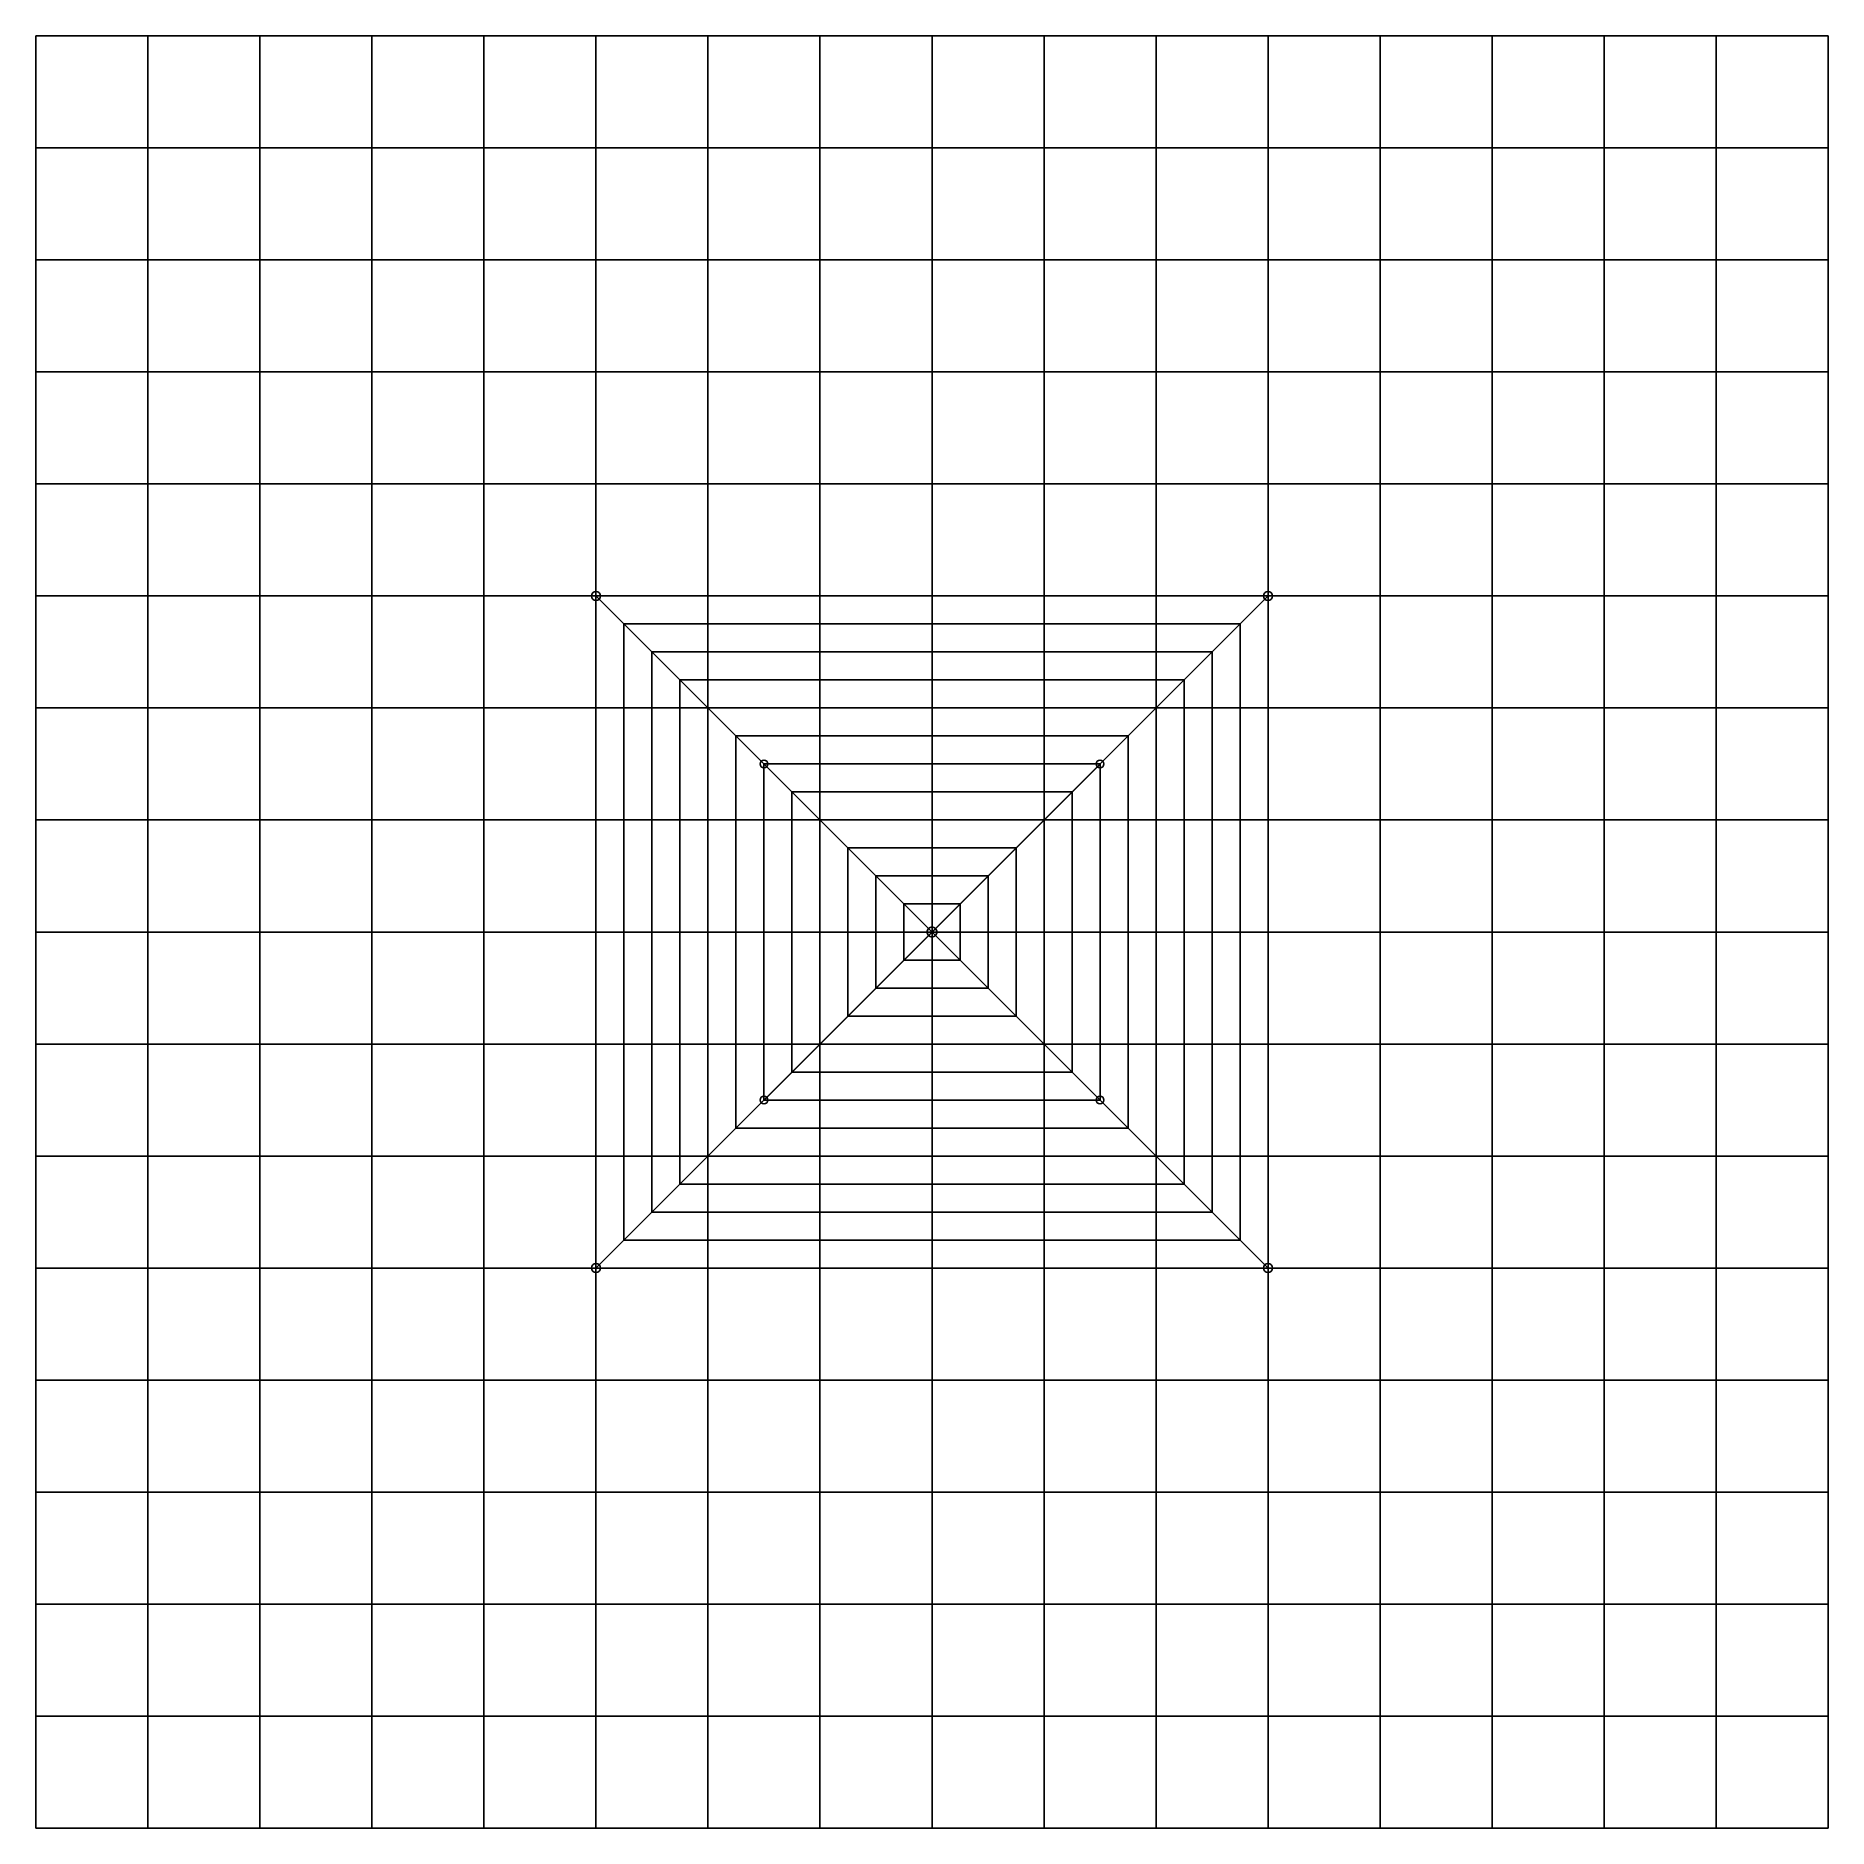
# Model space of a CAD drawing. Header units: metres. Extents: x -160000 to 160000, y -160000 to 160000.
import ezdxf

# ---------------------------------------------------------------- set-up
doc = ezdxf.new("R2010")
doc.units = ezdxf.units.M
for name, color, linetype in [('BEAMS', 7, 'Continuous'), ('BRACING', 7, 'Continuous'), ('COLUMNS', 7, 'Continuous'), ('GRIDS', 7, 'Continuous'), ('MARKERS', 7, 'Continuous')]:
    doc.layers.add(name, color=color, linetype=linetype)

msp = doc.modelspace()

# ---------------------------------------------------------------- linework, layer by layer
at = {"layer": 'BEAMS'}
for p, q in [((60000, 60000), (-60000, 60000)), ((-60000, 60000), (-60000, -60000)), ((60000, -60000), (60000, 60000)), ((55000, 55000, 6000), (-55000, 55000, 6000)), ((-55000, 55000, 6000), (-55000, -55000, 6000)), ((55000, -55000, 6000), (55000, 55000, 6000)), ((50000, 50000, 12000), (-50000, 50000, 12000)), ((-50000, 50000, 12000), (-50000, -50000, 12000)), ((50000, -50000, 12000), (50000, 50000, 12000)), ((45000, 45000, 18000), (-45000, 45000, 18000)), ((-45000, 45000, 18000), (-45000, -45000, 18000)), ((45000, -45000, 18000), (45000, 45000, 18000)), ((40000, 40000, 24000), (-40000, 40000, 24000)), ((-40000, 40000, 24000), (-40000, -40000, 24000)), ((40000, -40000, 24000), (40000, 40000, 24000)), ((35000, 35000, 30000), (-35000, 35000, 30000)), ((-35000, 35000, 30000), (-35000, -35000, 30000)), ((35000, -35000, 30000), (35000, 35000, 30000)), ((30000, 30000, 36000), (-30000, 30000, 36000)), ((-30000, 30000, 36000), (-30000, -30000, 36000)), ((30000, -30000, 36000), (30000, 30000, 36000)), ((25000, 25000, 42000), (-25000, 25000, 42000)), ((-25000, 25000, 42000), (-25000, -25000, 42000)), ((25000, -25000, 42000), (25000, 25000, 42000)), ((20000, 20000, 48000), (-20000, 20000, 48000)), ((-20000, 20000, 48000), (-20000, -20000, 48000)), ((20000, -20000, 48000), (20000, 20000, 48000)), ((15000, 15000, 54000), (-15000, 15000, 54000)), ((-15000, 15000, 54000), (-15000, -15000, 54000)), ((15000, -15000, 54000), (15000, 15000, 54000)), ((10000, 10000, 60000), (-10000, 10000, 60000)), ((-10000, 10000, 60000), (-10000, -10000, 60000)), ((10000, -10000, 60000), (10000, 10000, 60000)), ((5000, 5000, 66000), (-5000, 5000, 66000)), ((-5000, 5000, 66000), (-5000, -5000, 66000)), ((5000, -5000, 66000), (5000, 5000, 66000)), ((0, 0, 72000), (0, 0, 72000)), ((0, 0, 72000), (0, 0, 72000)), ((0, 0, 72000), (0, 0, 72000)), ((0, 0, 72000), (0, 0, 72000)), ((-5000, -5000, 66000), (5000, -5000, 66000)), ((-10000, -10000, 60000), (10000, -10000, 60000)), ((-15000, -15000, 54000), (15000, -15000, 54000)), ((-20000, -20000, 48000), (20000, -20000, 48000)), ((-25000, -25000, 42000), (25000, -25000, 42000)), ((-30000, -30000, 36000), (30000, -30000, 36000)), ((-35000, -35000, 30000), (35000, -35000, 30000)), ((-40000, -40000, 24000), (40000, -40000, 24000)), ((-45000, -45000, 18000), (45000, -45000, 18000)), ((-50000, -50000, 12000), (50000, -50000, 12000)), ((-55000, -55000, 6000), (55000, -55000, 6000)), ((-60000, -60000), (60000, -60000))]:
    msp.add_line(p, q, dxfattribs=at)
at = {"layer": 'BRACING'}
for p, q in [((60000, 60000), (-60000, -60000)), ((-60000, 60000), (60000, -60000)), ((-60000, 60000), (-55000, 55000, 6000)), ((60000, 60000), (55000, 55000, 6000)), ((-55000, 55000, 6000), (-50000, 50000, 12000)), ((55000, 55000, 6000), (50000, 50000, 12000)), ((50000, 50000, 12000), (-50000, -50000, 12000)), ((-50000, 50000, 12000), (50000, -50000, 12000)), ((-50000, 50000, 12000), (-45000, 45000, 18000)), ((50000, 50000, 12000), (45000, 45000, 18000)), ((-45000, 45000, 18000), (-40000, 40000, 24000)), ((45000, 45000, 18000), (40000, 40000, 24000)), ((40000, 40000, 24000), (-40000, -40000, 24000)), ((-40000, 40000, 24000), (40000, -40000, 24000)), ((-40000, 40000, 24000), (-35000, 35000, 30000)), ((40000, 40000, 24000), (35000, 35000, 30000)), ((-35000, 35000, 30000), (-30000, 30000, 36000)), ((35000, 35000, 30000), (30000, 30000, 36000)), ((30000, 30000, 36000), (-30000, -30000, 36000)), ((-30000, 30000, 36000), (30000, -30000, 36000)), ((-30000, 30000, 36000), (-25000, 25000, 42000)), ((30000, 30000, 36000), (25000, 25000, 42000)), ((-25000, 25000, 42000), (-20000, 20000, 48000)), ((25000, 25000, 42000), (20000, 20000, 48000)), ((20000, 20000, 48000), (-20000, -20000, 48000)), ((-20000, 20000, 48000), (20000, -20000, 48000)), ((-20000, 20000, 48000), (-15000, 15000, 54000)), ((20000, 20000, 48000), (15000, 15000, 54000)), ((-15000, 15000, 54000), (-10000, 10000, 60000)), ((15000, 15000, 54000), (10000, 10000, 60000)), ((10000, 10000, 60000), (-10000, -10000, 60000)), ((-10000, 10000, 60000), (10000, -10000, 60000)), ((-10000, 10000, 60000), (-5000, 5000, 66000)), ((10000, 10000, 60000), (5000, 5000, 66000)), ((0, 0, 72000), (0, 0, 72000)), ((0, 0, 72000), (0, 0, 72000)), ((-10000, -10000, 60000), (-5000, -5000, 66000)), ((10000, -10000, 60000), (5000, -5000, 66000)), ((-15000, -15000, 54000), (-10000, -10000, 60000)), ((15000, -15000, 54000), (10000, -10000, 60000)), ((-20000, -20000, 48000), (-15000, -15000, 54000)), ((20000, -20000, 48000), (15000, -15000, 54000)), ((-25000, -25000, 42000), (-20000, -20000, 48000)), ((25000, -25000, 42000), (20000, -20000, 48000)), ((-30000, -30000, 36000), (-25000, -25000, 42000)), ((30000, -30000, 36000), (25000, -25000, 42000)), ((-35000, -35000, 30000), (-30000, -30000, 36000)), ((35000, -35000, 30000), (30000, -30000, 36000)), ((-40000, -40000, 24000), (-35000, -35000, 30000)), ((40000, -40000, 24000), (35000, -35000, 30000)), ((-45000, -45000, 18000), (-40000, -40000, 24000)), ((45000, -45000, 18000), (40000, -40000, 24000)), ((-50000, -50000, 12000), (-45000, -45000, 18000)), ((50000, -50000, 12000), (45000, -45000, 18000)), ((-55000, -55000, 6000), (-50000, -50000, 12000)), ((55000, -55000, 6000), (50000, -50000, 12000)), ((-60000, -60000), (-55000, -55000, 6000)), ((60000, -60000), (55000, -55000, 6000))]:
    msp.add_line(p, q, dxfattribs=at)
at = {"layer": 'COLUMNS'}
for p in [(-60000, 60000), (60000, 60000), (-60000, -60000), (60000, -60000)]:
    msp.add_line(p, (0, 0, 72000), dxfattribs=at)
at = {"layer": 'GRIDS'}
for p, q in [((-160000, -160000), (-160000, 160000)), ((-160000, 160000), (160000, 160000)), ((-140000, -160000), (-140000, 160000)), ((-120000, -160000), (-120000, 160000)), ((-100000, -160000), (-100000, 160000)), ((-80000, -160000), (-80000, 160000)), ((-60000, -160000), (-60000, 160000)), ((-40000, -160000), (-40000, 160000)), ((-20000, -160000), (-20000, 160000)), ((0, -160000), (0, 160000)), ((20000, -160000), (20000, 160000)), ((40000, -160000), (40000, 160000)), ((60000, -160000), (60000, 160000)), ((80000, -160000), (80000, 160000)), ((100000, -160000), (100000, 160000)), ((120000, -160000), (120000, 160000)), ((140000, -160000), (140000, 160000)), ((160000, -160000), (160000, 160000)), ((-160000, 140000), (160000, 140000)), ((-160000, 120000), (160000, 120000)), ((-160000, 100000), (160000, 100000)), ((-160000, 80000), (160000, 80000)), ((-160000, 60000), (160000, 60000)), ((-160000, 40000), (160000, 40000)), ((-160000, 20000), (160000, 20000)), ((-160000, 0), (160000, 0)), ((-160000, -20000), (160000, -20000)), ((-160000, -40000), (160000, -40000)), ((-160000, -60000), (160000, -60000)), ((-160000, -80000), (160000, -80000)), ((-160000, -100000), (160000, -100000)), ((-160000, -120000), (160000, -120000)), ((-160000, -140000), (160000, -140000)), ((-160000, -160000), (160000, -160000))]:
    msp.add_line(p, q, dxfattribs=at)
at = {"layer": 'MARKERS', "color": 2}
for centre in [(-60000, 60000), (60000, 60000), (-60000, -60000), (60000, -60000)]:
    msp.add_circle(centre, 800, dxfattribs=at)
at = {"layer": 'MARKERS', "color": 3}
for centre in [(-30000, 30000, 36000), (30000, 30000, 36000), (-30000, -30000, 36000), (30000, -30000, 36000)]:
    msp.add_circle(centre, 700, dxfattribs=at)
at = {"layer": 'MARKERS', "color": 4}
msp.add_circle((0, 0, 72000), 900, dxfattribs=at)

doc.saveas('drawing.dxf')
